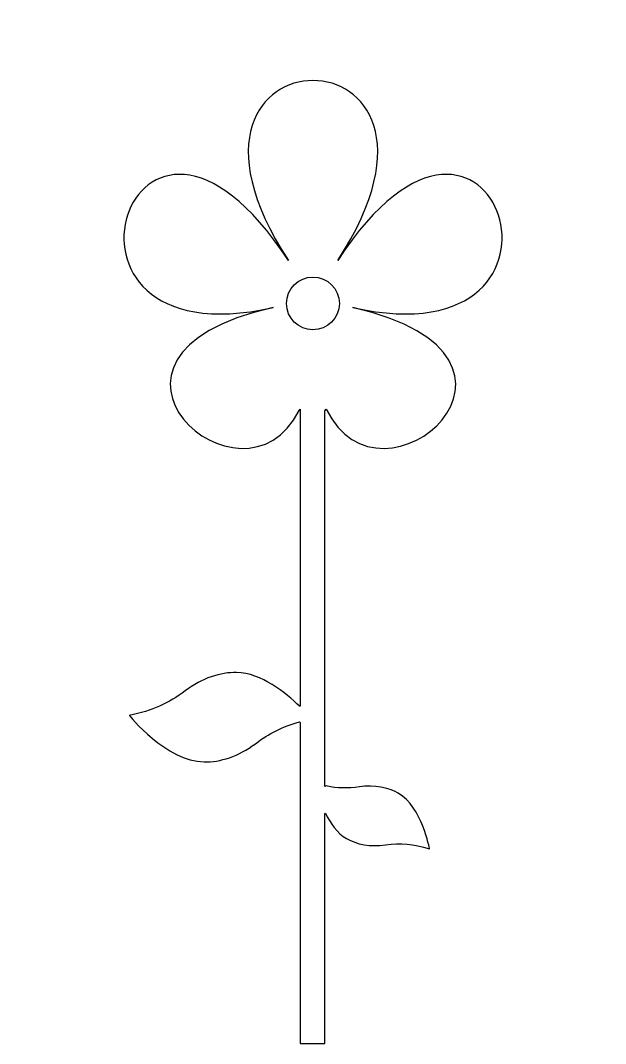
# Model space of a CAD drawing. Header units: centimetres. Extents: x -4.2 to 4.2, y -6.9 to 7.7.
import ezdxf

# ---------------------------------------------------------------- set-up
doc = ezdxf.new("R2010")
doc.units = ezdxf.units.CM
doc.header["$MEASUREMENT"] = 0
doc.layers.add('Camada 1', color=7, linetype='Continuous')

msp = doc.modelspace()

# ---------------------------------------------------------------- linework, layer by layer
at = {"layer": 'Camada 1'}
for points, knots in [([(0.16924, 2.16218), (0.16924, 2.16218), (0.16924, -3.20719), (0.16924, -3.20719), (0.16924, -3.20719), (0.16924, -3.20719), (0.18723, -3.19968), (0.18723, -3.19968), (0.18723, -3.19968), (0.35146, -3.23564), (0.49896, -3.23879), (0.66348, -3.21444), (0.66348, -3.21444), (0.87763, -3.1833), (1.0779, -3.22288), (1.21858, -3.30429), (1.21858, -3.30429), (1.55905, -3.50035), (1.66485, -4.0991), (1.66485, -4.0991), (1.66485, -4.0991), (1.43464, -4.02613), (1.24943, -4.01144), (1.0357, -4.04303), (1.0357, -4.04303), (0.82215, -4.07486), (0.62157, -4.03448), (0.48087, -3.95347), (0.48087, -3.95347), (0.3449, -3.87499), (0.24632, -3.7323), (0.177, -3.58927), (0.177, -3.58927), (0.177, -3.58927), (0.16925, -3.59289), (0.16925, -3.59289), (0.16925, -3.59289), (0.16925, -3.59289), (0.16925, -6.88251), (0.16925, -6.88251), (0.16925, -6.88251), (0.16925, -6.88251), (-0.18218, -6.88253), (-0.18218, -6.88253), (-0.18218, -6.88253), (-0.18218, -6.88253), (-0.18218, -2.29613), (-0.18218, -2.29613), (-0.18218, -2.29613), (-0.18218, -2.29613), (-0.19485, -2.28597), (-0.19485, -2.28597), (-0.19485, -2.28597), (-0.43615, -2.35201), (-0.62758, -2.44927), (-0.82152, -2.59649), (-0.82152, -2.59649), (-1.06028, -2.77696), (-1.32941, -2.8625), (-1.5541, -2.85758), (-1.5541, -2.85758), (-2.09737, -2.84673), (-2.62463, -2.1916), (-2.62463, -2.1916), (-2.62463, -2.1916), (-2.29692, -2.1267), (-2.06268, -2.02108), (-1.82461, -1.84039), (-1.82461, -1.84039), (-1.58704, -1.65952), (-1.31701, -1.5747), (-1.09253, -1.57933), (-1.09253, -1.57933), (-0.73799, -1.58676), (-0.3903, -1.86794), (-0.19141, -2.06259), (-0.19141, -2.06259), (-0.19141, -2.06259), (-0.18215, -2.06259), (-0.18215, -2.06259), (-0.18215, -2.06259), (-0.18215, -2.06259), (-0.18215, 2.18279), (-0.18215, 2.18279), (-0.18215, 2.18279), (-0.18215, 2.18279), (-0.19874, 2.1653), (-0.19874, 2.1653), (-0.19874, 2.1653), (-0.9868, 0.57068), (-3.69153, 2.93717), (-0.57066, 3.63792), (-0.57066, 3.63792), (-4.17916, 2.82766), (-2.58272, 7.7407), (-0.35212, 4.30789), (-0.35212, 4.30789), (-2.58274, 7.7407), (2.58264, 7.7407), (0.35294, 4.30789), (0.35294, 4.30789), (2.58264, 7.7407), (4.17948, 2.82765), (0.56958, 3.63791), (0.56958, 3.63791), (3.70534, 2.93404), (0.96402, 0.54988), (0.18982, 2.18641), (0.18982, 2.18641), (0.18982, 2.18641), (0.16924, 2.16218), (0.16924, 2.16218)], [0, 0, 0, 0, 0.03448276, 0.03448276, 0.03448276, 0.03448276, 0.06896552, 0.06896552, 0.06896552, 0.06896552, 0.10344828, 0.10344828, 0.10344828, 0.10344828, 0.13793103, 0.13793103, 0.13793103, 0.13793103, 0.17241379, 0.17241379, 0.17241379, 0.17241379, 0.20689655, 0.20689655, 0.20689655, 0.20689655, 0.24137931, 0.24137931, 0.24137931, 0.24137931, 0.27586207, 0.27586207, 0.27586207, 0.27586207, 0.31034483, 0.31034483, 0.31034483, 0.31034483, 0.34482759, 0.34482759, 0.34482759, 0.34482759, 0.37931034, 0.37931034, 0.37931034, 0.37931034, 0.4137931, 0.4137931, 0.4137931, 0.4137931, 0.44827586, 0.44827586, 0.44827586, 0.44827586, 0.48275862, 0.48275862, 0.48275862, 0.48275862, 0.51724138, 0.51724138, 0.51724138, 0.51724138, 0.55172414, 0.55172414, 0.55172414, 0.55172414, 0.5862069, 0.5862069, 0.5862069, 0.5862069, 0.62068966, 0.62068966, 0.62068966, 0.62068966, 0.65517241, 0.65517241, 0.65517241, 0.65517241, 0.68965517, 0.68965517, 0.68965517, 0.68965517, 0.72413793, 0.72413793, 0.72413793, 0.72413793, 0.75862069, 0.75862069, 0.75862069, 0.75862069, 0.79310345, 0.79310345, 0.79310345, 0.79310345, 0.82758621, 0.82758621, 0.82758621, 0.82758621, 0.86206897, 0.86206897, 0.86206897, 0.86206897, 0.89655172, 0.89655172, 0.89655172, 0.89655172, 0.93103448, 0.93103448, 0.93103448, 0.93103448, 1, 1, 1, 1]), ([(0.00001, 3.31904), (0.20842, 3.31904), (0.37725, 3.48798), (0.37725, 3.69639), (0.37725, 3.69639), (0.37725, 3.9048), (0.20842, 4.07374), (0.00001, 4.07374), (0.00001, 4.07374), (-0.2084, 4.07374), (-0.37739, 3.9048), (-0.37739, 3.69639), (-0.37739, 3.69639), (-0.37739, 3.48798), (-0.2084, 3.31904), (0.00001, 3.31904)], [0, 0, 0, 0, 0.2, 0.2, 0.2, 0.2, 0.4, 0.4, 0.4, 0.4, 0.6, 0.6, 0.6, 0.6, 1, 1, 1, 1])]:
    msp.add_open_spline(points, degree=3, knots=knots, dxfattribs=at)

doc.saveas('drawing.dxf')
